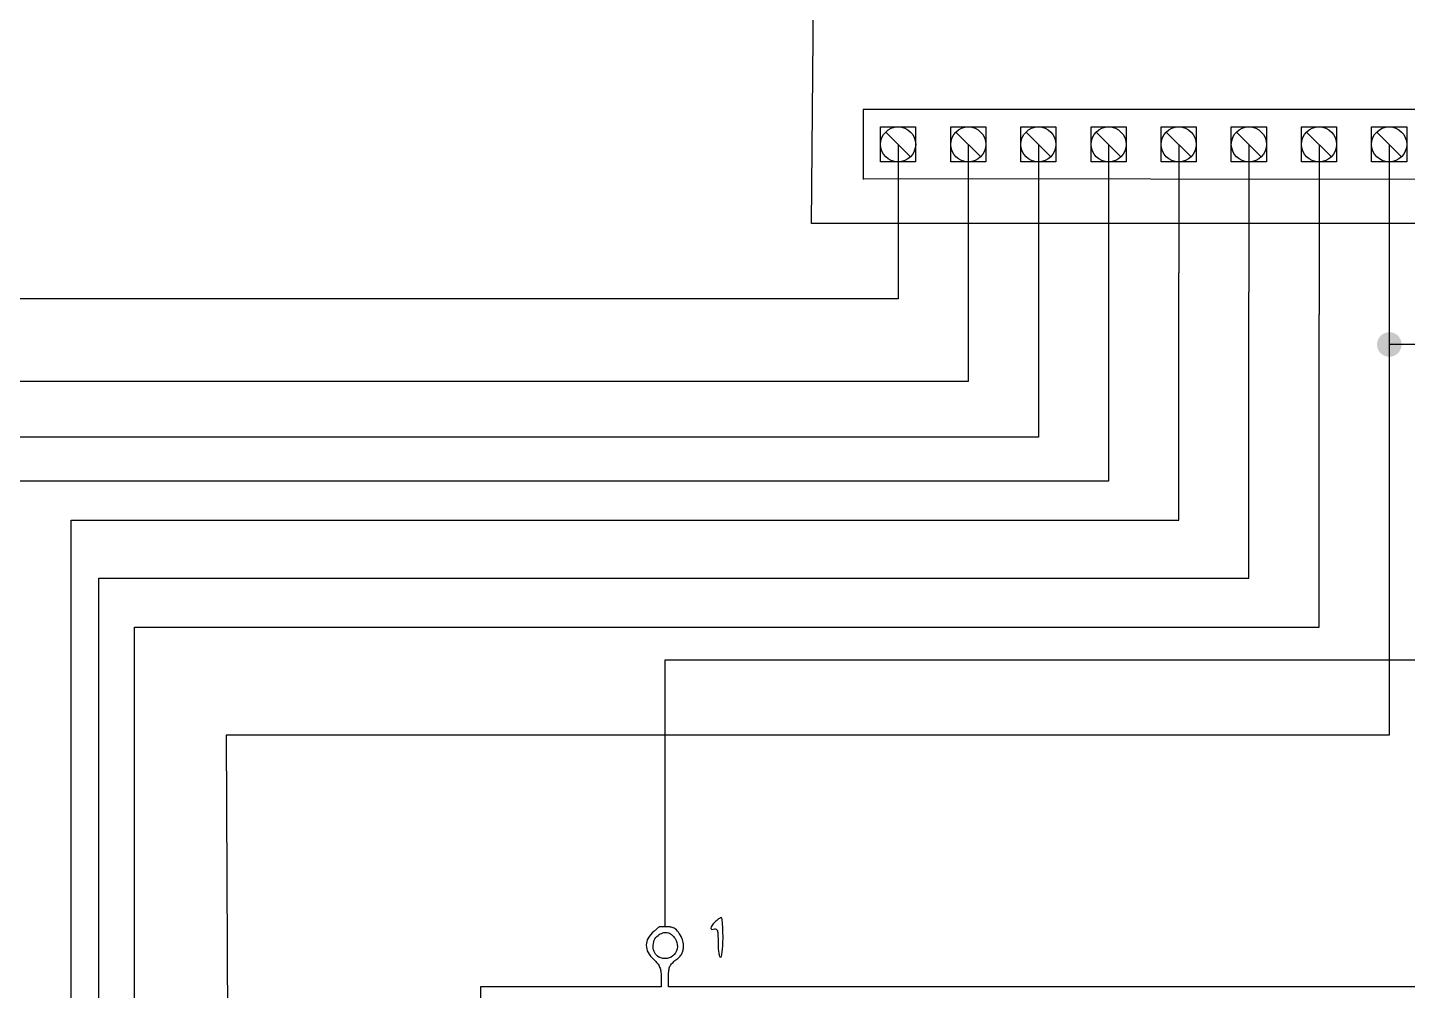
# Model space of a CAD drawing. Header units: millimetres. Extents: x 42961 to 43381, y 28224 to 28521.
# Drawn here: x 43016.7 to 43066.8, y 28372.8 to 28407.7 of the extents above; entities that cross this region are included whole.
import ezdxf

# ---------------------------------------------------------------- set-up
doc = ezdxf.new("R2010")
doc.units = ezdxf.units.MM
doc.layers.add('PDF_Rellenos sólidos', color=1, linetype='Continuous')

msp = doc.modelspace()

# ---------------------------------------------------------------- hatches: boundary and pattern name
at = {"layer": 'PDF_Rellenos sólidos', "true_color": 0x800000, "transparency": 33554559}
msp.add_hatch(color=16, dxfattribs=at).paths.add_polyline_path([(43066.554, 28396.237, 0.414668), (43066.108, 28396.683), (43066.108, 28396.683, 0.414668), (43065.661, 28396.237), (43065.661, 28396.237, 0.414668), (43066.108, 28395.79), (43066.108, 28395.79, 0.414668)])

# ---------------------------------------------------------------- linework, layer by layer
for p, q in [((43097.862, 28404.758), (43047.002, 28404.773)), ((43047.002, 28404.773), (43047.002, 28402.226)), ((43047.639, 28404.136), (43048.912, 28404.136)), ((43047.639, 28402.863), (43047.639, 28404.136)), ((43047.826, 28403.95), (43048.726, 28403.049)), ((43048.912, 28404.136), (43048.912, 28402.863)), ((43050.186, 28404.136), (43051.459, 28404.136)), ((43050.186, 28402.863), (43050.186, 28404.136)), ((43050.372, 28403.95), (43051.273, 28403.049)), ((43051.459, 28404.136), (43051.459, 28402.863)), ((43052.732, 28404.136), (43054.006, 28404.136)), ((43052.732, 28402.863), (43052.732, 28404.136)), ((43052.919, 28403.95), (43053.819, 28403.049)), ((43054.006, 28404.136), (43054.006, 28402.863)), ((43055.279, 28404.136), (43056.552, 28404.136)), ((43055.279, 28404.136), (43056.552, 28404.136)), ((43055.279, 28402.863), (43055.279, 28404.136)), ((43055.279, 28402.863), (43055.279, 28404.136)), ((43055.466, 28403.95), (43056.366, 28403.049)), ((43056.552, 28404.136), (43056.552, 28402.863)), ((43056.552, 28404.136), (43056.552, 28402.863)), ((43057.826, 28404.136), (43059.099, 28404.136)), ((43057.826, 28402.863), (43057.826, 28404.136)), ((43058.012, 28403.95), (43058.913, 28403.049)), ((43059.099, 28404.136), (43059.099, 28402.863)), ((43060.372, 28404.136), (43061.646, 28404.136)), ((43060.372, 28402.863), (43060.372, 28404.136)), ((43060.559, 28403.95), (43061.459, 28403.049)), ((43061.646, 28404.136), (43061.646, 28402.863)), ((43062.919, 28404.136), (43064.192, 28404.136)), ((43062.919, 28402.863), (43062.919, 28404.136)), ((43063.106, 28403.95), (43064.006, 28403.049)), ((43064.192, 28404.136), (43064.192, 28402.863)), ((43065.466, 28404.136), (43066.739, 28404.136)), ((43065.466, 28402.863), (43065.466, 28404.136)), ((43065.652, 28403.95), (43066.553, 28403.049)), ((43066.739, 28404.136), (43066.739, 28402.863)), ((43048.912, 28402.863), (43047.639, 28402.863)), ((43051.459, 28402.863), (43050.186, 28402.863)), ((43054.006, 28402.863), (43052.732, 28402.863)), ((43056.552, 28402.863), (43055.279, 28402.863)), ((43056.552, 28402.863), (43055.279, 28402.863)), ((43059.099, 28402.863), (43057.826, 28402.863)), ((43061.646, 28402.863), (43060.372, 28402.863)), ((43064.192, 28402.863), (43062.919, 28402.863)), ((43066.739, 28402.863), (43065.466, 28402.863)), ((43047.033, 28402.268), (43097.799, 28402.197)), ((43039.611, 28375.1), (43039.993, 28375.1))]:
    msp.add_line(p, q)
at = {"color": 30}
for p, q in [((43048.276, 28403.5), (43048.276, 28397.89)), ((43050.822, 28403.5), (43050.822, 28394.892)), ((43053.369, 28403.5), (43053.369, 28392.867)), ((43055.916, 28403.5), (43055.916, 28391.27)), ((43058.462, 28403.5), (43058.462, 28398.842)), ((43061.009, 28403.5), (43061.009, 28398.141)), ((43063.556, 28403.5), (43063.556, 28397.329)), ((43066.102, 28403.5), (43066.102, 28398.61)), ((43058.462, 28389.854), (43058.462, 28398.842)), ((43066.102, 28398.61), (43066.102, 28396.237)), ((43061.009, 28387.748), (43061.009, 28398.141)), ((43048.276, 28397.89), (43002.634, 28397.89)), ((43063.556, 28385.97), (43063.556, 28397.329)), ((43066.102, 28396.237), (43066.102, 28382.049)), ((43050.822, 28394.892), (43004.654, 28394.892)), ((43053.369, 28392.867), (43007.166, 28392.867)), ((43055.916, 28391.27), (43009.154, 28391.27)), ((43018.259, 28341.025), (43018.259, 28389.854)), ((43018.259, 28389.854), (43058.462, 28389.854)), ((43019.254, 28346.795), (43019.254, 28387.748)), ((43019.254, 28387.748), (43061.009, 28387.748)), ((43020.548, 28351.895), (43020.548, 28385.97)), ((43020.548, 28385.97), (43063.556, 28385.97)), ((43066.102, 28382.049), (43023.879, 28382.049)), ((43023.879, 28382.049), (43023.999, 28357.873))]:
    msp.add_line(p, q, dxfattribs=at)
at = {"color": 1}
for p, q in [((43150.125, 28396.237), (43066.102, 28396.237)), ((43298.268, 28384.77), (43039.802, 28384.77)), ((43039.802, 28384.77), (43039.802, 28375.1))]:
    msp.add_line(p, q, dxfattribs=at)
msp.add_lwpolyline([(43045.832, 28479.213), (43144.235, 28479.213), (43144.854, 28400.634), (43045.133, 28400.634)], close=True)
for points in [[(43041.627, 28375.263, 0.029178), (43041.511, 28375.131, 0.143717), (43041.475, 28375.04, 0.427221), (43041.509, 28375.001, 0.103625), (43041.604, 28375.016, -0.228754), (43041.67, 28375.011, -0.193975), (43041.713, 28374.955, -0.05944), (43041.734, 28374.818, -0.008451), (43041.739, 28374.532, 0.015524), (43041.745, 28374.325, 0.025983), (43041.765, 28374.152, 0.024203), (43041.793, 28374.023, 0.339177), (43041.829, 28373.996, 0.358912), (43041.866, 28374.027, 0.01702), (43041.893, 28374.198, 0.020476), (43041.912, 28374.427, 0.010616), (43041.919, 28374.714, 0.008797), (43041.914, 28374.99, 0.014747), (43041.899, 28375.22, 0.008472), (43041.878, 28375.406, 0.399939), (43041.851, 28375.428, 0.117913), (43041.816, 28375.416, 0.021086), (43041.757, 28375.377, 0.021743), (43041.692, 28375.324, 0.018123)], [(43040.178, 28374.666, -0.156503), (43040.261, 28374.365, -0.171828), (43040.149, 28374.086, -0.175681), (43039.888, 28373.943, -0.162654), (43039.587, 28373.994, -0.150278), (43039.439, 28374.143, -0.113261), (43039.38, 28374.368, -0.108608), (43039.424, 28374.603, -0.128982), (43039.562, 28374.782, -0.083369), (43039.73, 28374.872, -0.128181), (43039.894, 28374.883, -0.124957), (43040.046, 28374.813, -0.077016)]]:
    msp.add_lwpolyline(points, format="xyb", close=True)
for points in [[(43039.611, 28375.1), (43039.404, 28374.925, 0.084536), (43039.201, 28374.686, 0.134286), (43039.131, 28374.428, 0.129644), (43039.2, 28374.164, 0.07608), (43039.404, 28373.906, -0.033131), (43039.539, 28373.762, -0.069335), (43039.619, 28373.631, -0.069397), (43039.66, 28373.483, -0.033242), (43039.673, 28373.286), (43039.673, 28372.918), (43036.395, 28372.918), (43033.117, 28372.918), (43033.117, 28347.157), (43033.118, 28321.396), (43049.972, 28321.336, 0.000121), (43056.895, 28321.314, 0.000124), (43063.76, 28321.294, 0.00012), (43069.717, 28321.28, 0.000523)], [(43067.425, 28372.918), (43053.684, 28372.918), (43039.943, 28372.918), (43039.943, 28373.305, -0.026538), (43039.954, 28373.519, -0.081312), (43039.992, 28373.658, -0.089495), (43040.071, 28373.77, -0.036633), (43040.212, 28373.892, 0.036256), (43040.345, 28374.006, 0.07611), (43040.425, 28374.115, 0.079301), (43040.468, 28374.24, 0.042226), (43040.482, 28374.403, 0.08336), (43040.444, 28374.628, 0.064383), (43040.333, 28374.851, 0.069973), (43040.183, 28375.018, 0.177198), (43040.032, 28375.074, -0.302029), (43039.993, 28375.1, -0.00127)]]:
    msp.add_lwpolyline(points, format="xyb")
for centre in [(43048.276, 28403.5), (43050.822, 28403.5), (43053.369, 28403.5), (43055.916, 28403.5), (43058.462, 28403.5), (43061.009, 28403.5), (43063.556, 28403.5), (43066.102, 28403.5)]:
    msp.add_circle(centre, 0.637)

doc.saveas('drawing.dxf')
